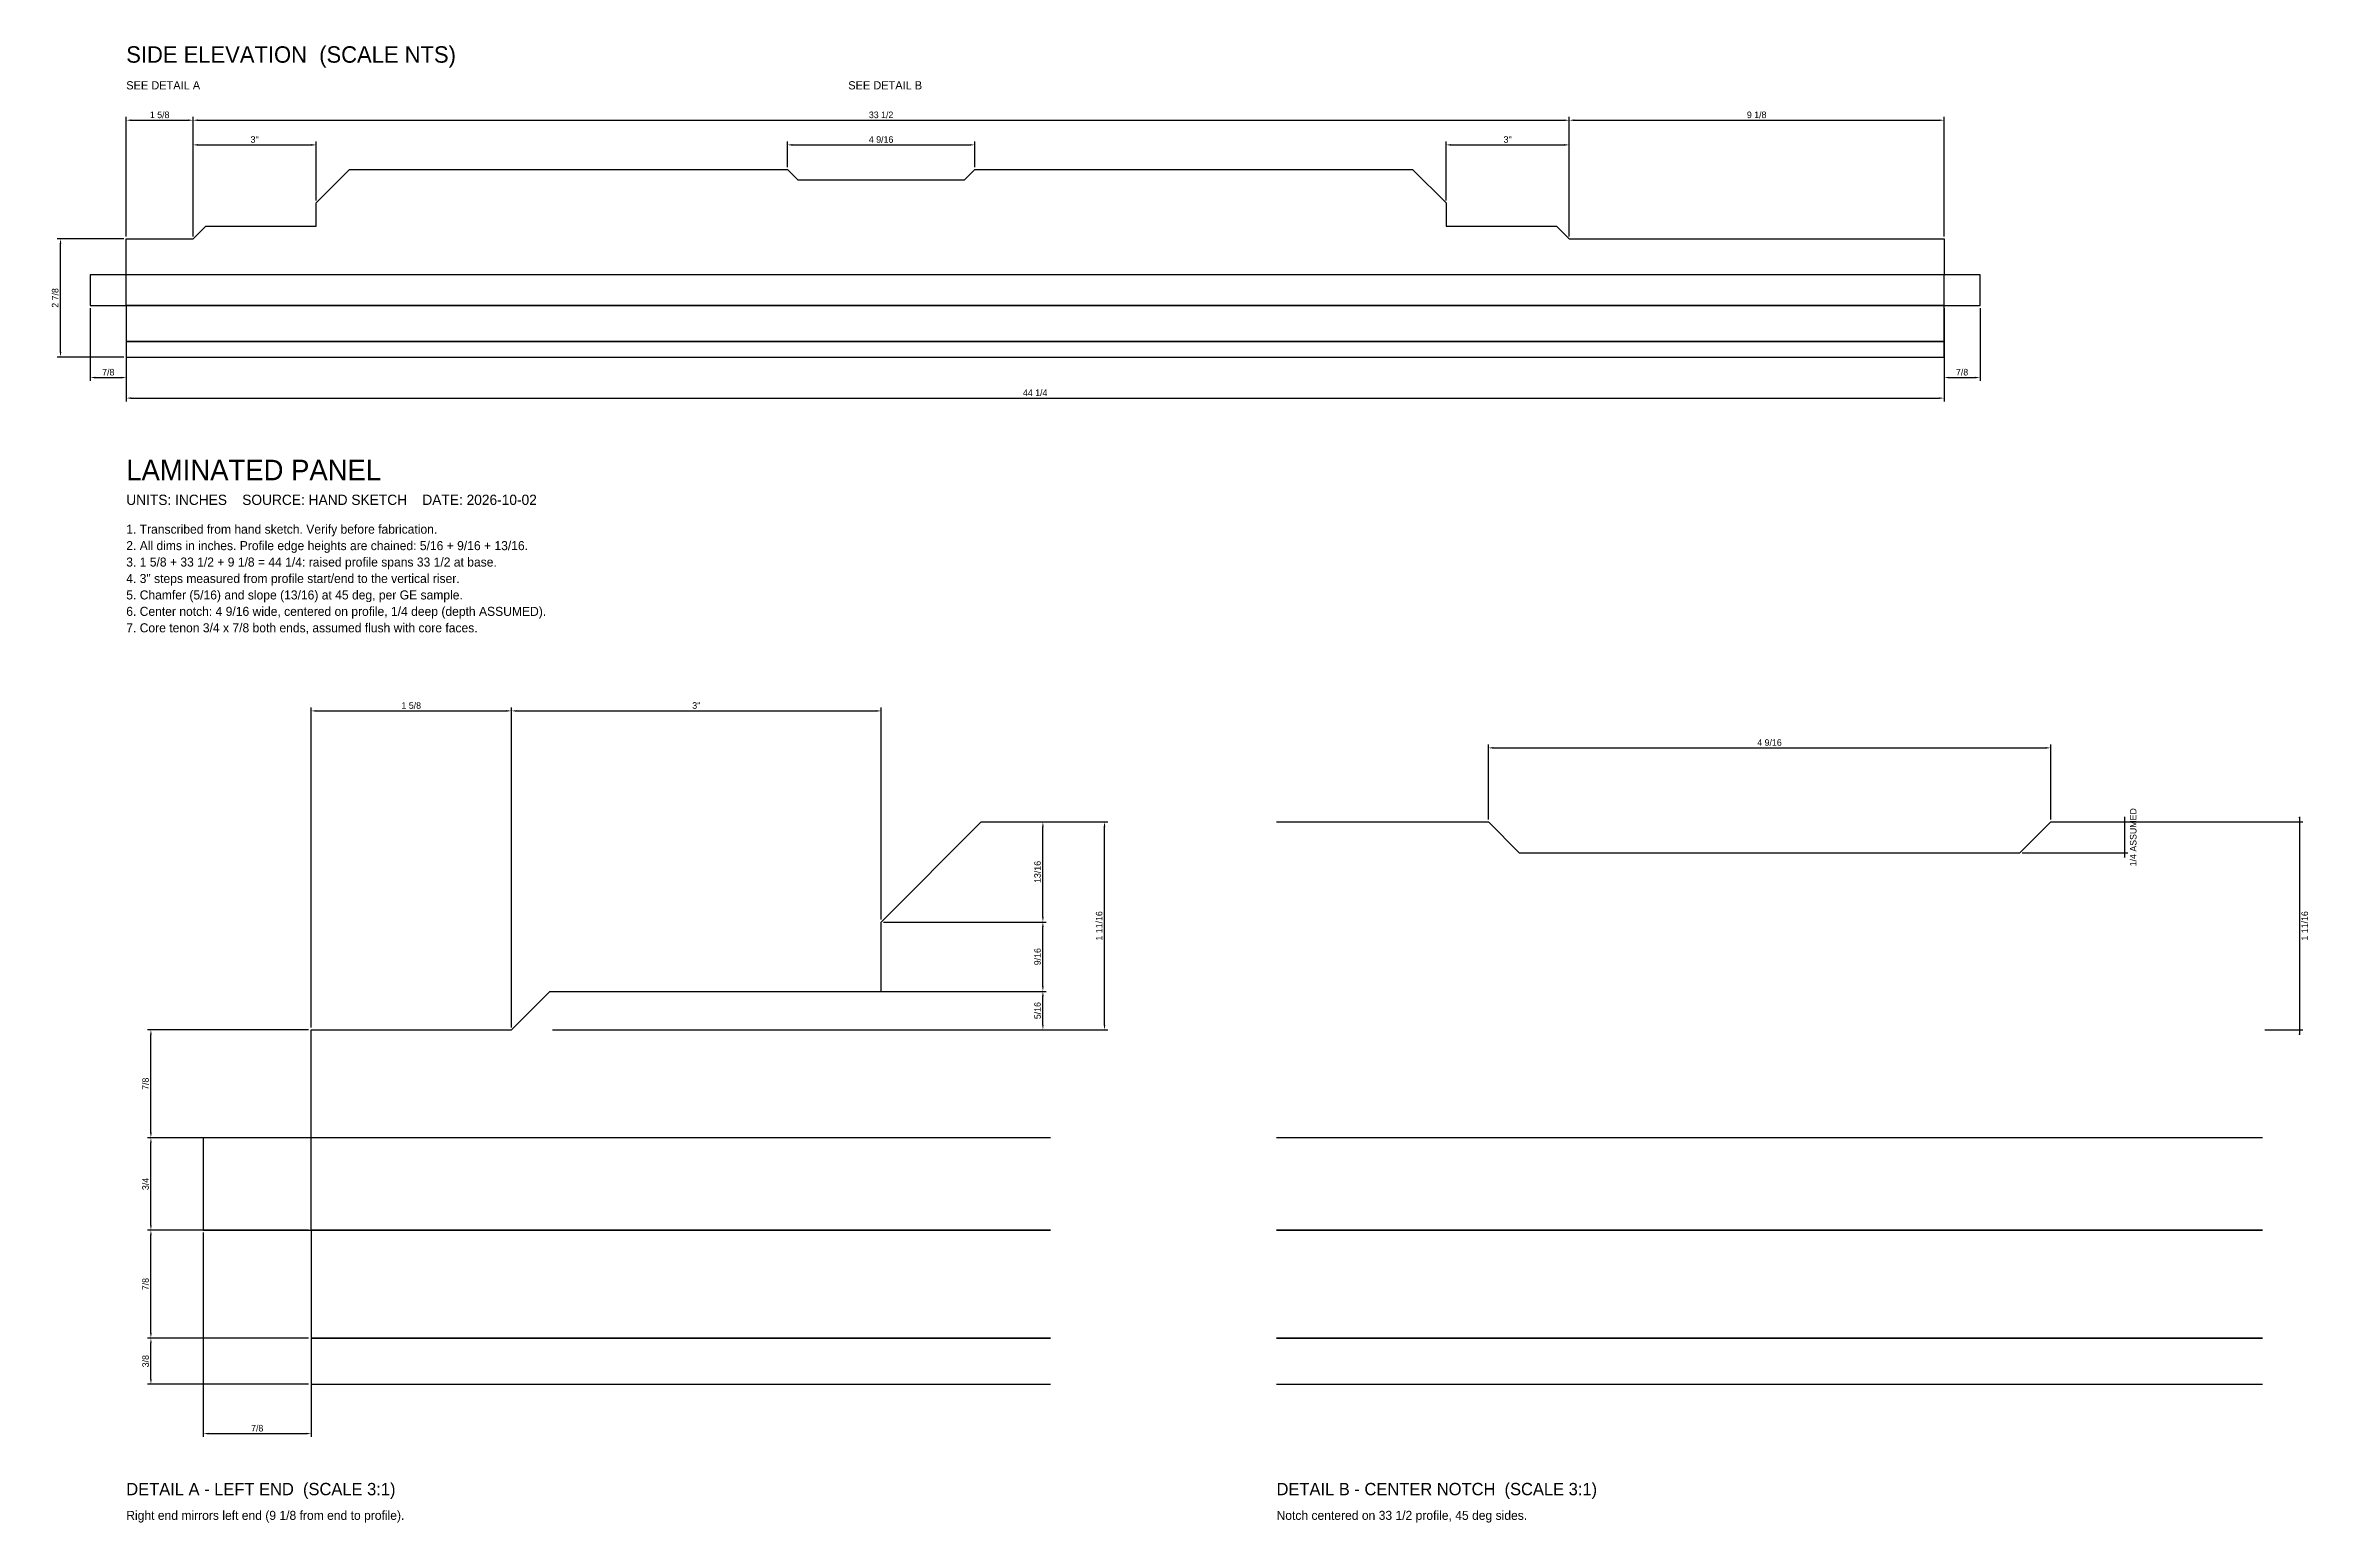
# Model space of a CAD drawing. Header units: inches. Extents: x -2 to 53.3, y -28.4 to 7.6.
import ezdxf

# ---------------------------------------------------------------- set-up
doc = ezdxf.new("R2010")
doc.units = ezdxf.units.IN
doc.header["$MEASUREMENT"] = 0
for name, color, linetype in [('DIM', 1, 'Continuous'), ('OUTLINE', 7, 'Continuous'), ('TEXT', 3, 'Continuous')]:
    doc.layers.add(name, color=color, linetype=linetype)
doc.dimstyles.new('FRAC_IN', dxfattribs={"dimtxt": 0.16, "dimasz": 0.12, "dimexe": 0.08, "dimexo": 0.06, "dimgap": 0.05, "dimtad": 1, "dimcen": 2.5, "dimclrd": 1, "dimclre": 1, "dimazin": 3, "dimtfac": 1, "dimtmove": 0, "dimatfit": 3})

msp = doc.modelspace()

# ---------------------------------------------------------------- linework, layer by layer
at = {"layer": 'OUTLINE'}
for p, q in [((18.375, -13.75), (20.8125, -11.3125)), ((20.8125, -11.3125), (22.5, -11.3125)), ((28, -11.3125), (33.15625, -11.3125)), ((33.15625, -11.3125), (33.90625, -12.0625)), ((46.09375, -12.0625), (46.84375, -11.3125)), ((46.84375, -11.3125), (52, -11.3125)), ((33.90625, -12.0625), (46.09375, -12.0625)), ((18.375, -15.4375), (18.375, -13.75)), ((9.375, -16.375), (10.3125, -15.4375)), ((10.3125, -15.4375), (18.375, -15.4375)), ((4.5, -19), (4.5, -16.375)), ((4.5, -16.375), (9.375, -16.375)), ((22.5, -19), (1.875, -19)), ((1.875, -19), (1.875, -21.25)), ((22.5, -19), (4.5, -19)), ((4.5, -21.25), (4.5, -19)), ((52, -19), (28, -19)), ((52, -19), (28, -19)), ((1.875, -21.25), (22.5, -21.25)), ((22.5, -21.25), (4.5, -21.25)), ((4.5, -21.25), (4.5, -23.875)), ((52, -21.25), (28, -21.25)), ((28, -21.25), (52, -21.25)), ((22.5, -23.875), (4.5, -23.875)), ((4.5, -23.875), (4.5, -25)), ((4.5, -23.875), (22.5, -23.875)), ((52, -23.875), (28, -23.875)), ((28, -23.875), (52, -23.875)), ((4.5, -25), (22.5, -25)), ((28, -25), (52, -25))]:
    msp.add_line(p, q, dxfattribs=at)
for points in [[(0, 2), (0, 2.875), (1.625, 2.875), (1.9375, 3.1875), (4.625, 3.1875), (4.625, 3.75), (5.4375, 4.5625), (16.09375, 4.5625), (16.34375, 4.3125), (20.40625, 4.3125), (20.65625, 4.5625), (31.3125, 4.5625), (32.125, 3.75), (32.125, 3.1875), (34.8125, 3.1875), (35.125, 2.875), (44.25, 2.875), (44.25, 2), (0, 2)], [(-0.875, 1.25), (45.125, 1.25), (45.125, 2), (-0.875, 2), (-0.875, 1.25)], [(0, 1.25), (0, 2)], [(44.25, 1.25), (44.25, 2)], [(0, 0.375), (44.25, 0.375), (44.25, 1.25), (0, 1.25), (0, 0.375)], [(0, 0), (44.25, 0), (44.25, 0.375), (0, 0.375), (0, 0)]]:
    msp.add_lwpolyline(points, dxfattribs=at)

# ---------------------------------------------------------------- texts
at = {"layer": 'TEXT'}
for s, height, p in [('SIDE ELEVATION  (SCALE NTS)', 0.4, (0, 7.1625)), ('SEE DETAIL A', 0.2, (0, 6.5125)), ('SEE DETAIL B', 0.2, (17.575, 6.5125)), ('LAMINATED PANEL', 0.5, (0, -3)), ('UNITS: INCHES    SOURCE: HAND SKETCH    DATE: 2026-10-02', 0.25, (0, -3.6)), ('1. Transcribed from hand sketch. Verify before fabrication.', 0.22, (0, -4.3)), ('3. 1 5/8 + 33 1/2 + 9 1/8 = 44 1/4: raised profile spans 33 1/2 at base.', 0.22, (0, -5.1)), ('2. All dims in inches. Profile edge heights are chained: 5/16 + 9/16 + 13/16.', 0.22, (0, -4.7)), ('4. 3" steps measured from profile start/end to the vertical riser.', 0.22, (0, -5.5)), ('5. Chamfer (5/16) and slope (13/16) at 45 deg, per GE sample.', 0.22, (0, -5.9)), ('6. Center notch: 4 9/16 wide, centered on profile, 1/4 deep (depth ASSUMED).', 0.22, (0, -6.3)), ('7. Core tenon 3/4 x 7/8 both ends, assumed flush with core faces.', 0.22, (0, -6.7)), ('DETAIL A - LEFT END  (SCALE 3:1)', 0.3, (0, -27.7)), ('DETAIL B - CENTER NOTCH  (SCALE 3:1)', 0.3, (28, -27.7)), ('Right end mirrors left end (9 1/8 from end to profile).', 0.22, (0, -28.3)), ('Notch centered on 33 1/2 profile, 45 deg sides.', 0.22, (28, -28.3))]:
    msp.add_text(s, height=height, dxfattribs=at).set_placement(p)

# ---------------------------------------------------------------- dimensions: what is measured, and where the dimension line sits
at = {"layer": 'DIM'}
for base, p1, p2, text in [((0, 5.7625), (0, 2.875), (1.625, 2.875), '1 5/8'), ((1.625, 5.7625), (1.625, 2.875), (35.125, 2.875), '33 1/2'), ((35.125, 5.7625), (35.125, 2.875), (44.25, 2.875), '9 1/8'), ((16.09375, 5.1625), (16.09375, 4.5625), (20.65625, 4.5625), '4 9/16'), ((1.625, 5.1625), (1.625, 2.875), (4.625, 3.75), '3"'), ((32.125, 5.1625), (32.125, 3.75), (35.125, 2.875), '3"'), ((-0.875, -0.5), (-0.875, 1.25), (0, 1.25), '7/8'), ((44.25, -0.5), (44.25, 1.25), (45.125, 1.25), '7/8'), ((0, -1), (0, 0), (44.25, 0), '44 1/4'), ((4.5, -8.6125), (4.5, -16.375), (9.375, -16.375), '1 5/8'), ((9.375, -8.6125), (9.375, -16.375), (18.375, -13.75), '3"'), ((33.15625, -9.5125), (33.15625, -11.3125), (46.84375, -11.3125), '4 9/16'), ((1.875, -26.2), (1.875, -21.25), (4.5, -21.25), '7/8')]:
    msp.add_linear_dim(base=base, p1=p1, p2=p2, text=text, dimstyle='FRAC_IN', dxfattribs=at).render()
for base, p1, p2, text in [((-1.6, 0), (0, 0), (0, 2.875), '2 7/8'), ((22.3125, -13.75), (20.8125, -13.75), (20.8125, -11.3125), '13/16'), ((23.8125, -16.375), (20.8125, -16.375), (20.8125, -11.3125), '1 11/16'), ((48.64375, -11.3125), (46.84375, -11.3125), (46.09375, -12.0625), '1/4 ASSUMED'), ((52.9, -11.3125), (46.84375, -11.3125), (52, -16.375), '1 11/16'), ((22.3125, -15.4375), (18.375, -15.4375), (18.375, -13.75), '9/16'), ((22.3125, -16.375), (10.3125, -16.375), (10.3125, -15.4375), '5/16'), ((0.6, -19), (4.5, -19), (4.5, -16.375), '7/8'), ((0.6, -21.25), (4.5, -21.25), (4.5, -19), '3/4'), ((0.6, -23.875), (4.5, -23.875), (4.5, -21.25), '7/8'), ((0.6, -25), (4.5, -25), (4.5, -23.875), '3/8')]:
    msp.add_linear_dim(base=base, p1=p1, p2=p2, angle=90, text=text, dimstyle='FRAC_IN', dxfattribs=at).render()

doc.saveas('drawing.dxf')
